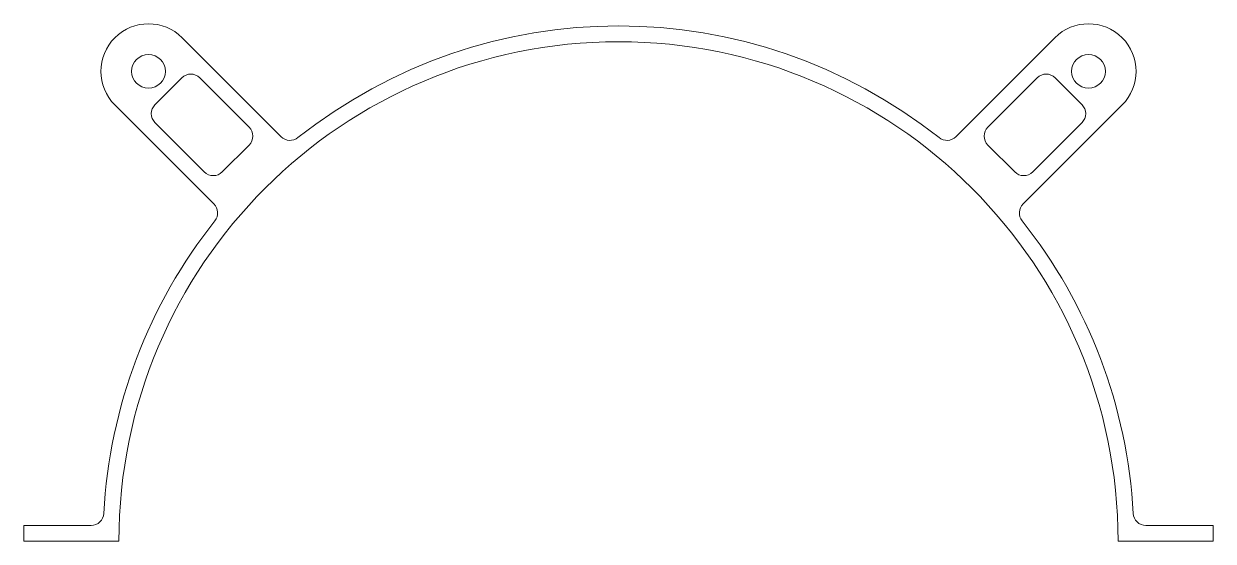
# Model space of a CAD drawing. Header units: inches. Extents: x 0.42 to 9.79, y 0.73 to 4.81.
import ezdxf

# ---------------------------------------------------------------- set-up
doc = ezdxf.new("R2010")
doc.units = ezdxf.units.IN
doc.header["$MEASUREMENT"] = 0

msp = doc.modelspace()

# ---------------------------------------------------------------- linework, layer by layer
at = {"color": 7, "linetype": 'Continuous', "lineweight": 15}
for p, q in [((2.4467, 3.9165), (1.6663, 4.6969)), ((7.766, 3.9165), (8.5464, 4.6969)), ((1.6641, 4.3809), (1.452, 4.1687)), ((2.1944, 3.992), (1.8055, 4.3809)), ((8.0183, 3.992), (8.4072, 4.3809)), ((8.5486, 4.3809), (8.7607, 4.1687)), ((1.1359, 4.1665), (1.9164, 3.3861)), ((9.0768, 4.1665), (8.2963, 3.3861)), ((1.452, 4.0273), (1.8409, 3.6384)), ((8.7607, 4.0273), (8.3718, 3.6384)), ((1.9823, 3.6384), (2.1944, 3.8505)), ((8.2304, 3.6384), (8.0183, 3.8505)), ((0.4178, 0.8515), (0.4178, 0.7265)), ((0.9489, 0.8515), (0.4178, 0.8515)), ((9.7948, 0.8515), (9.2638, 0.8515)), ((9.7948, 0.7265), (9.7948, 0.8515)), ((0.4178, 0.7265), (1.1678, 0.7265)), ((9.0448, 0.7265), (9.7948, 0.7265))]:
    msp.add_line(p, q, dxfattribs=at)
for centre in [(1.4011, 4.4317), (8.8116, 4.4317)]:
    msp.add_circle(centre, 0.133, dxfattribs=at)
for centre, radius, start, end in [((1.4011, 4.4317), 0.375, 45, 225), ((5.1063, 0.7265), 4.0635, 51.55095, 128.44905), ((8.8116, 4.4317), 0.375, 315, 135), ((5.1063, 0.7265), 3.9385, 0, 180), ((1.7348, 4.3101), 0.1, 45, 135), ((8.4779, 4.3101), 0.1, 45, 135), ((1.5227, 4.098), 0.1, 135, 225), ((8.69, 4.098), 0.1, 315, 45), ((2.1237, 3.9212), 0.1, 315, 45), ((8.089, 3.9212), 0.1, 135, 225), ((2.5174, 3.9872), 0.1, 225, 308.44905), ((7.6953, 3.9872), 0.1, 231.55095, 315), ((1.9116, 3.7091), 0.1, 225, 315), ((8.3011, 3.7091), 0.1, 225, 315), ((1.8457, 3.3154), 0.1, 321.55095, 45), ((8.367, 3.3154), 0.1, 135, 218.44905), ((5.1063, 0.7265), 4.0635, 141.55095, 176.90217), ((5.1063, 0.7265), 4.0635, 3.09783, 38.44905), ((0.9489, 0.9515), 0.1, 270, 356.90217), ((9.2638, 0.9515), 0.1, 183.09783, 270)]:
    msp.add_arc(centre, radius, start, end, dxfattribs=at)

doc.saveas('drawing.dxf')
